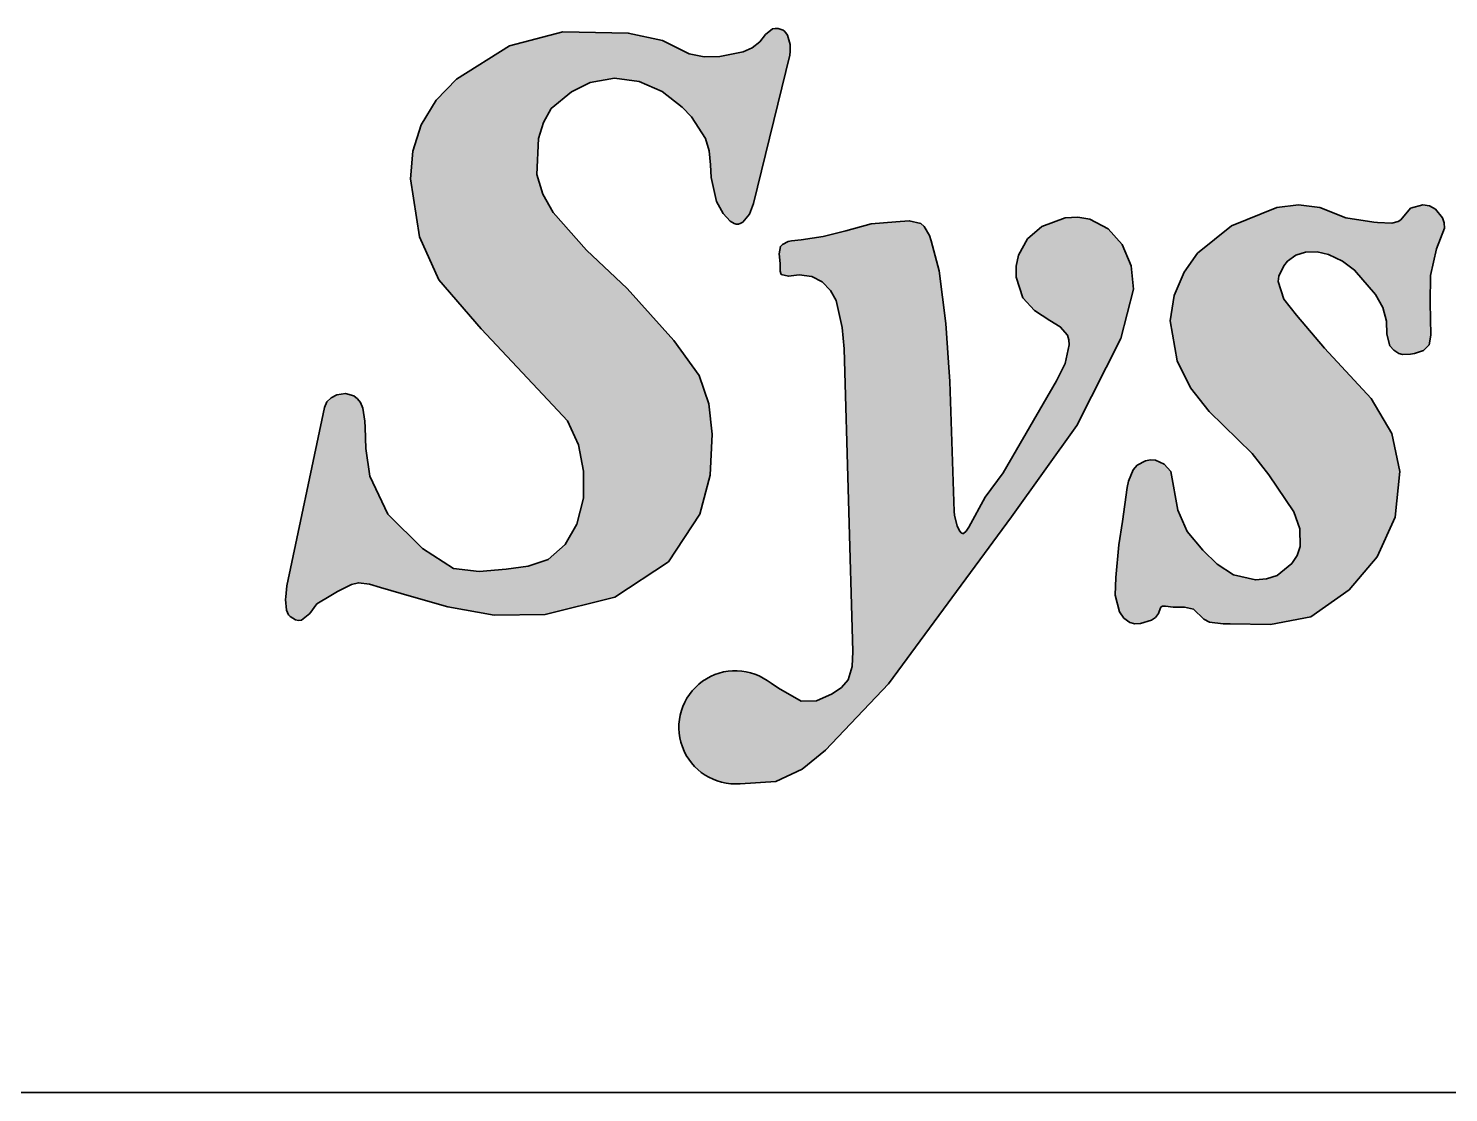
# Model space of a CAD drawing. Extents: x 23 to 417, y 3 to 294.
# Drawn here: x 309.359 to 312.793, y 38.237 to 40.811 of the extents above; entities that cross this region are included whole.
import ezdxf

# ---------------------------------------------------------------- set-up
doc = ezdxf.new("R2010")
doc.units = 0

msp = doc.modelspace()

# ---------------------------------------------------------------- linework, layer by layer
at = {"color": 6, "lineweight": 35, "ltscale": 0.009233}
msp.add_line((311.1118, 40.3874), (311.1997, 40.7461), dxfattribs=at)
msp.add_line((311.1118, 40.3874), (311.1997, 40.7461), dxfattribs=at)
at = {"color": 6, "lineweight": 35, "ltscale": 0.018307}
msp.add_line((311.3315, 40.0364), (311.3524, 39.3044), dxfattribs=at)
msp.add_line((311.3315, 40.0364), (311.3524, 39.3044), dxfattribs=at)
at = {"color": 6, "lineweight": 35, "ltscale": 0.007857}
msp.add_line((311.5867, 39.9567), (311.5972, 39.6426), dxfattribs=at)
msp.add_line((311.5867, 39.9567), (311.5972, 39.6426), dxfattribs=at)
at = {"color": 6, "lineweight": 35, "ltscale": 0.010626}
msp.add_line((309.9836, 39.4633), (310.0716, 39.8791), dxfattribs=at)
msp.add_line((309.9836, 39.4633), (310.0716, 39.8791), dxfattribs=at)
at = {"color": 7, "lineweight": 35}
msp.add_line((250.7625, 38.2375), (337.7625, 38.2375), dxfattribs=at)
at = {"color": 6, "lineweight": 35}
for points in [[(310.0716, 39.8791), (310.0749, 39.8942), (310.0809, 39.9076), (310.0913, 39.9179), (310.105, 39.9247), (310.1259, 39.9278), (310.1454, 39.9226), (310.1545, 39.9155), (310.1617, 39.9064), (310.1679, 39.8924), (310.1724, 39.8615), (310.1728, 39.8456), (310.1749, 39.7948), (310.1846, 39.7283), (310.2276, 39.6363), (310.3122, 39.5529), (310.3869, 39.505), (310.4486, 39.4973), (310.5144, 39.5035), (310.5674, 39.5104), (310.6156, 39.5267), (310.6569, 39.5629), (310.6853, 39.6121), (310.701, 39.6751), (310.7011, 39.7403), (310.6893, 39.8043), (310.6626, 39.8619), (310.6026, 39.9256), (310.4535, 40.0843), (310.3512, 40.2028), (310.3046, 40.3065), (310.2831, 40.4471), (310.2888, 40.5142), (310.3082, 40.5779), (310.3449, 40.6371), (310.394, 40.6879), (310.5219, 40.7686), (310.6508, 40.8026), (310.8094, 40.7997), (310.8923, 40.7814), (310.9563, 40.7497), (310.9926, 40.7425), (311.0303, 40.7428), (311.0875, 40.7542), (311.1089, 40.7641), (311.1273, 40.7788), (311.1415, 40.7965), (311.1583, 40.8095), (311.1648, 40.8109), (311.1716, 40.8109), (311.1841, 40.8067), (311.1881, 40.8033), (311.1941, 40.7943), (311.1963, 40.7893), (311.2005, 40.7722), (311.2008, 40.7548), (311.1997, 40.7461)], [(310.0716, 39.8791), (310.0749, 39.8942), (310.0809, 39.9076), (310.0913, 39.9179), (310.105, 39.9247), (310.1259, 39.9278), (310.1454, 39.9226), (310.1545, 39.9155), (310.1617, 39.9064), (310.1679, 39.8924), (310.1724, 39.8615), (310.1728, 39.8456), (310.1749, 39.7948), (310.1846, 39.7283), (310.2276, 39.6363), (310.3122, 39.5529), (310.3869, 39.505), (310.4486, 39.4973), (310.5144, 39.5035), (310.5674, 39.5104), (310.6156, 39.5267), (310.6569, 39.5629), (310.6853, 39.6121), (310.701, 39.6751), (310.7011, 39.7403), (310.6893, 39.8043), (310.6626, 39.8619), (310.6026, 39.9256), (310.4535, 40.0843), (310.3512, 40.2028), (310.3046, 40.3065), (310.2831, 40.4471), (310.2888, 40.5142), (310.3082, 40.5779), (310.3449, 40.6371), (310.394, 40.6879), (310.5219, 40.7686), (310.6508, 40.8026), (310.8094, 40.7997), (310.8923, 40.7814), (310.9563, 40.7497), (310.9926, 40.7425), (311.0303, 40.7428), (311.0875, 40.7542), (311.1089, 40.7641), (311.1273, 40.7788), (311.1415, 40.7965), (311.1583, 40.8095), (311.1648, 40.8109), (311.1716, 40.8109), (311.1841, 40.8067), (311.1881, 40.8033), (311.1941, 40.7943), (311.1963, 40.7893), (311.2005, 40.7722), (311.2008, 40.7548), (311.1997, 40.7461)], [(311.1118, 40.3874), (311.1027, 40.3619), (311.0866, 40.3425), (311.0812, 40.3396), (311.0755, 40.3379), (311.0702, 40.3378), (311.065, 40.339), (311.0553, 40.3446), (311.0385, 40.3636), (311.023, 40.3921), (311.01, 40.4507), (311.0081, 40.4807), (311.0048, 40.5151), (310.9958, 40.5445), (310.9618, 40.5973), (310.9396, 40.6204), (310.891, 40.658), (310.8358, 40.6824), (310.776, 40.6902), (310.717, 40.6801), (310.6719, 40.6578), (310.6232, 40.617), (310.604, 40.583), (310.5926, 40.5446), (310.5884, 40.4579), (310.6031, 40.4101), (310.6277, 40.3658), (310.7082, 40.2743), (310.8064, 40.182), (310.9194, 40.056), (310.9811, 39.9714), (311.0041, 39.9032), (311.0122, 39.8298), (311.0075, 39.7307), (310.9824, 39.6363), (310.9066, 39.5212), (310.7769, 39.4352), (310.6086, 39.3937), (310.4847, 39.3921), (310.373, 39.4119), (310.2851, 39.4368), (310.2101, 39.4586), (310.1833, 39.4673), (310.1569, 39.4705), (310.1398, 39.4665), (310.1065, 39.4491), (310.0898, 39.4396), (310.0564, 39.4197), (310.0394, 39.3961), (310.0196, 39.3798), (310.0124, 39.3794), (310.0049, 39.3809), (309.9916, 39.3886), (309.9876, 39.3932), (309.9827, 39.4043), (309.9809, 39.4302), (309.9813, 39.4367), (309.9836, 39.4633)], [(311.1118, 40.3874), (311.1027, 40.3619), (311.0866, 40.3425), (311.0812, 40.3396), (311.0755, 40.3379), (311.0702, 40.3378), (311.065, 40.339), (311.0553, 40.3446), (311.0385, 40.3636), (311.023, 40.3921), (311.01, 40.4507), (311.0081, 40.4807), (311.0048, 40.5151), (310.9958, 40.5445), (310.9618, 40.5973), (310.9396, 40.6204), (310.891, 40.658), (310.8358, 40.6824), (310.776, 40.6902), (310.717, 40.6801), (310.6719, 40.6578), (310.6232, 40.617), (310.604, 40.583), (310.5926, 40.5446), (310.5884, 40.4579), (310.6031, 40.4101), (310.6277, 40.3658), (310.7082, 40.2743), (310.8064, 40.182), (310.9194, 40.056), (310.9811, 39.9714), (311.0041, 39.9032), (311.0122, 39.8298), (311.0075, 39.7307), (310.9824, 39.6363), (310.9066, 39.5212), (310.7769, 39.4352), (310.6086, 39.3937), (310.4847, 39.3921), (310.373, 39.4119), (310.2851, 39.4368), (310.2101, 39.4586), (310.1833, 39.4673), (310.1569, 39.4705), (310.1398, 39.4665), (310.1065, 39.4491), (310.0898, 39.4396), (310.0564, 39.4197), (310.0394, 39.3961), (310.0196, 39.3798), (310.0124, 39.3794), (310.0049, 39.3809), (309.9916, 39.3886), (309.9876, 39.3932), (309.9827, 39.4043), (309.9809, 39.4302), (309.9813, 39.4367), (309.9836, 39.4633)], [(311.0797, 38.9843), (311.1662, 38.99), (311.2294, 39.0197), (311.2861, 39.0654), (311.4388, 39.226), (311.7358, 39.6299), (311.8937, 39.8509), (312, 40.0614), (312.0305, 40.1806), (312.0252, 40.2365), (312.0035, 40.2884), (311.9696, 40.326), (311.9252, 40.3493), (311.8959, 40.3543), (311.866, 40.3527), (311.8094, 40.3319), (311.7749, 40.302), (311.7529, 40.2623), (311.7474, 40.2362), (311.7473, 40.2092), (311.7633, 40.1597), (311.7916, 40.129), (311.8286, 40.1049), (311.8536, 40.0895), (311.8712, 40.0692), (311.8746, 40.0579), (311.8756, 40.0457), (311.866, 40.0008), (311.8449, 39.9585), (311.7161, 39.7359), (311.6725, 39.6772), (311.6329, 39.6048), (311.6266, 39.5954), (311.6201, 39.5898), (311.6181, 39.5895), (311.6161, 39.5899), (311.6143, 39.591), (311.6107, 39.5948), (311.6044, 39.6072), (311.598, 39.6336), (311.5972, 39.6426)], [(311.0797, 38.9843), (311.1662, 38.99), (311.2294, 39.0197), (311.2861, 39.0654), (311.4388, 39.226), (311.7358, 39.6299), (311.8937, 39.8509), (312, 40.0614), (312.0305, 40.1806), (312.0252, 40.2365), (312.0035, 40.2884), (311.9696, 40.326), (311.9252, 40.3493), (311.8959, 40.3543), (311.866, 40.3527), (311.8094, 40.3319), (311.7749, 40.302), (311.7529, 40.2623), (311.7474, 40.2362), (311.7473, 40.2092), (311.7633, 40.1597), (311.7916, 40.129), (311.8286, 40.1049), (311.8536, 40.0895), (311.8712, 40.0692), (311.8746, 40.0579), (311.8756, 40.0457), (311.866, 40.0008), (311.8449, 39.9585), (311.7161, 39.7359), (311.6725, 39.6772), (311.6329, 39.6048), (311.6266, 39.5954), (311.6201, 39.5898), (311.6181, 39.5895), (311.6161, 39.5899), (311.6143, 39.591), (311.6107, 39.5948), (311.6044, 39.6072), (311.598, 39.6336), (311.5972, 39.6426)], [(311.3315, 40.0364), (311.3267, 40.0879), (311.3123, 40.1526), (311.2979, 40.1774), (311.2784, 40.1977), (311.2533, 40.2113), (311.2222, 40.2146), (311.1965, 40.2116), (311.1791, 40.2159), (311.1779, 40.2182), (311.1767, 40.224), (311.1765, 40.2388), (311.1765, 40.2427), (311.174, 40.2657), (311.1771, 40.2839), (311.1819, 40.2887), (311.1961, 40.2954), (311.204, 40.2974), (311.227, 40.3), (311.2804, 40.308), (311.3351, 40.3215), (311.3962, 40.3386), (311.456, 40.3435), (311.4886, 40.3459), (311.5166, 40.3395), (311.525, 40.3318), (311.5373, 40.3099), (311.542, 40.2975), (311.5613, 40.2248), (311.577, 40.097), (311.5835, 40.0028), (311.5867, 39.9567)], [(311.3315, 40.0364), (311.3267, 40.0879), (311.3123, 40.1526), (311.2979, 40.1774), (311.2784, 40.1977), (311.2533, 40.2113), (311.2222, 40.2146), (311.1965, 40.2116), (311.1791, 40.2159), (311.1779, 40.2182), (311.1767, 40.224), (311.1765, 40.2388), (311.1765, 40.2427), (311.174, 40.2657), (311.1771, 40.2839), (311.1819, 40.2887), (311.1961, 40.2954), (311.204, 40.2974), (311.227, 40.3), (311.2804, 40.308), (311.3351, 40.3215), (311.3962, 40.3386), (311.456, 40.3435), (311.4886, 40.3459), (311.5166, 40.3395), (311.525, 40.3318), (311.5373, 40.3099), (311.542, 40.2975), (311.5613, 40.2248), (311.577, 40.097), (311.5835, 40.0028), (311.5867, 39.9567)], [(311.3524, 39.3044), (311.3507, 39.268), (311.3409, 39.2359), (311.3245, 39.2168), (311.3024, 39.2014), (311.2648, 39.1852), (311.2271, 39.1837), (311.1726, 39.2155), (311.1547, 39.2273)], [(311.3524, 39.3044), (311.3507, 39.268), (311.3409, 39.2359), (311.3245, 39.2168), (311.3024, 39.2014), (311.2648, 39.1852), (311.2271, 39.1837), (311.1726, 39.2155), (311.1547, 39.2273)]]:
    msp.add_lwpolyline(points, dxfattribs=at)
msp.add_lwpolyline([(312.7497, 40.0697), (312.7485, 40.1471), (312.7486, 40.2137), (312.7634, 40.2775), (312.783, 40.3277), (312.7821, 40.3405), (312.778, 40.353), (312.761, 40.3739), (312.7464, 40.3815), (312.7301, 40.3846), (312.7007, 40.3763), (312.6771, 40.3482), (312.6708, 40.344), (312.6558, 40.3398), (312.6206, 40.3415), (312.6116, 40.3426), (312.5445, 40.3528), (312.481, 40.3779), (312.4296, 40.3845), (312.3774, 40.3779), (312.2676, 40.3332), (312.1852, 40.2673), (312.1531, 40.2218), (312.1294, 40.1647), (312.1199, 40.1037), (312.1361, 40.0067), (312.1685, 39.9416), (312.2136, 39.8843), (312.3175, 39.7831), (312.3578, 39.7313), (312.4186, 39.6422), (312.4332, 39.6006), (312.4338, 39.5578), (312.4263, 39.5366), (312.4139, 39.5172), (312.3782, 39.4882), (312.3526, 39.4796), (312.3255, 39.4773), (312.273, 39.4892), (312.2332, 39.5151), (312.1985, 39.5492), (312.1609, 39.5943), (312.1377, 39.6457), (312.1211, 39.7396), (312.1052, 39.7568), (312.0837, 39.7665), (312.0719, 39.7673), (312.0601, 39.7654), (312.0394, 39.7547), (312.0298, 39.7437), (312.0185, 39.7157), (312.0152, 39.7005), (312.0039, 39.6188), (311.9951, 39.5623), (311.9883, 39.483), (311.9865, 39.4401), (311.9966, 39.3998), (312.0074, 39.3849), (312.022, 39.3745), (312.0344, 39.3714), (312.0477, 39.3717), (312.074, 39.3802), (312.084, 39.3866), (312.0909, 39.3957), (312.0958, 39.41), (312.0981, 39.4122), (312.101, 39.4134), (312.1085, 39.414), (312.1265, 39.4117), (312.1538, 39.4113), (312.1759, 39.4067), (312.2011, 39.3823), (312.215, 39.3749), (312.2475, 39.3708), (312.2646, 39.371), (312.362, 39.3693), (312.4594, 39.3876), (312.5525, 39.4536), (312.6203, 39.5327), (312.6631, 39.6288), (312.675, 39.7396), (312.6556, 39.8315), (312.6053, 39.9159), (312.4923, 40.038), (312.425, 40.1171), (312.3943, 40.1561), (312.3803, 40.1988), (312.3822, 40.2119), (312.394, 40.237), (312.403, 40.2477), (312.4234, 40.2622), (312.447, 40.2698), (312.4751, 40.2705), (312.5027, 40.2643), (312.5359, 40.2484), (312.5652, 40.2263), (312.6159, 40.1672), (312.6333, 40.1364), (312.6428, 40.1026), (312.6436, 40.0719), (312.6504, 40.0436), (312.6599, 40.0326), (312.6723, 40.025), (312.6813, 40.0226), (312.7004, 40.023), (312.7105, 40.025), (312.7321, 40.0322), (312.746, 40.0459), (312.7484, 40.0594)], close=True, dxfattribs=at)
msp.add_lwpolyline([(312.7497, 40.0697), (312.7485, 40.1471), (312.7486, 40.2137), (312.7634, 40.2775), (312.783, 40.3277), (312.7821, 40.3405), (312.778, 40.353), (312.761, 40.3739), (312.7464, 40.3815), (312.7301, 40.3846), (312.7007, 40.3763), (312.6771, 40.3482), (312.6708, 40.344), (312.6558, 40.3398), (312.6206, 40.3415), (312.6116, 40.3426), (312.5445, 40.3528), (312.481, 40.3779), (312.4296, 40.3845), (312.3774, 40.3779), (312.2676, 40.3332), (312.1852, 40.2673), (312.1531, 40.2218), (312.1294, 40.1647), (312.1199, 40.1037), (312.1361, 40.0067), (312.1685, 39.9416), (312.2136, 39.8843), (312.3175, 39.7831), (312.3578, 39.7313), (312.4186, 39.6422), (312.4332, 39.6006), (312.4338, 39.5578), (312.4263, 39.5366), (312.4139, 39.5172), (312.3782, 39.4882), (312.3526, 39.4796), (312.3255, 39.4773), (312.273, 39.4892), (312.2332, 39.5151), (312.1985, 39.5492), (312.1609, 39.5943), (312.1377, 39.6457), (312.1211, 39.7396), (312.1052, 39.7568), (312.0837, 39.7665), (312.0719, 39.7673), (312.0601, 39.7654), (312.0394, 39.7547), (312.0298, 39.7437), (312.0185, 39.7157), (312.0152, 39.7005), (312.0039, 39.6188), (311.9951, 39.5623), (311.9883, 39.483), (311.9865, 39.4401), (311.9966, 39.3998), (312.0074, 39.3849), (312.022, 39.3745), (312.0344, 39.3714), (312.0477, 39.3717), (312.074, 39.3802), (312.084, 39.3866), (312.0909, 39.3957), (312.0958, 39.41), (312.0981, 39.4122), (312.101, 39.4134), (312.1085, 39.414), (312.1265, 39.4117), (312.1538, 39.4113), (312.1759, 39.4067), (312.2011, 39.3823), (312.215, 39.3749), (312.2475, 39.3708), (312.2646, 39.371), (312.362, 39.3693), (312.4594, 39.3876), (312.5525, 39.4536), (312.6203, 39.5327), (312.6631, 39.6288), (312.675, 39.7396), (312.6556, 39.8315), (312.6053, 39.9159), (312.4923, 40.038), (312.425, 40.1171), (312.3943, 40.1561), (312.3803, 40.1988), (312.3822, 40.2119), (312.394, 40.237), (312.403, 40.2477), (312.4234, 40.2622), (312.447, 40.2698), (312.4751, 40.2705), (312.5027, 40.2643), (312.5359, 40.2484), (312.5652, 40.2263), (312.6159, 40.1672), (312.6333, 40.1364), (312.6428, 40.1026), (312.6436, 40.0719), (312.6504, 40.0436), (312.6599, 40.0326), (312.6723, 40.025), (312.6813, 40.0226), (312.7004, 40.023), (312.7105, 40.025), (312.7321, 40.0322), (312.746, 40.0459), (312.7484, 40.0594)], close=True, dxfattribs=at)
msp.add_arc((311.0686, 39.1208), 0.1369, 51.0576, 274.6746, dxfattribs=at)
msp.add_arc((311.0686, 39.1208), 0.1369, 51.0576, 274.6746, dxfattribs=at)
at = {"color": 6, "lineweight": 5}
for points in [[(310.6508, 40.8026), (310.5926, 40.5446), (310.5219, 40.7686), (310.5884, 40.4579)], [(310.6508, 40.8026), (310.5219, 40.7686), (310.604, 40.583), (310.5926, 40.5446)], [(310.6232, 40.617), (310.604, 40.583), (310.6508, 40.8026), (310.5926, 40.5446)], [(310.6508, 40.8026), (310.604, 40.583), (310.6719, 40.6578), (310.6232, 40.617)], [(310.6232, 40.617), (310.6508, 40.8026), (310.6719, 40.6578), (310.8094, 40.7997)], [(310.8094, 40.7997), (310.6508, 40.8026), (310.717, 40.6801), (310.6719, 40.6578)], [(310.6719, 40.6578), (310.8094, 40.7997), (310.717, 40.6801), (310.776, 40.6902)], [(310.8094, 40.7997), (310.717, 40.6801), (310.8358, 40.6824), (310.776, 40.6902)], [(310.8358, 40.6824), (310.776, 40.6902), (310.8923, 40.7814), (310.8094, 40.7997)], [(310.8094, 40.7997), (310.8358, 40.6824), (310.8923, 40.7814)], [(311.1997, 40.7461), (311.1118, 40.3874), (311.1415, 40.7965), (311.1273, 40.7788)], [(311.1997, 40.7461), (311.1583, 40.8095), (311.1273, 40.7788), (311.1415, 40.7965)], [(311.1997, 40.7461), (311.1415, 40.7965), (311.1648, 40.8109), (311.1583, 40.8095)], [(311.1997, 40.7461), (311.1716, 40.8109), (311.1583, 40.8095), (311.1648, 40.8109)], [(311.1997, 40.7461), (311.1648, 40.8109), (311.1841, 40.8067), (311.1716, 40.8109)], [(311.1997, 40.7461), (311.1881, 40.8033), (311.1716, 40.8109), (311.1841, 40.8067)], [(311.1997, 40.7461), (311.1841, 40.8067), (311.1941, 40.7943), (311.1881, 40.8033)], [(311.1997, 40.7461), (311.1963, 40.7893), (311.1881, 40.8033), (311.1941, 40.7943)], [(311.1997, 40.7461), (311.1941, 40.7943), (311.2005, 40.7722), (311.1963, 40.7893)], [(310.3512, 40.2028), (310.394, 40.6879), (310.4535, 40.0843), (310.5219, 40.7686)], [(310.6026, 39.9256), (310.5219, 40.7686), (310.4535, 40.0843), (310.394, 40.6879)], [(310.4535, 40.0843), (310.5219, 40.7686), (310.6026, 39.9256)], [(310.5219, 40.7686), (310.5884, 40.4579), (310.6026, 39.9256), (310.6031, 40.4101)], [(310.6026, 39.9256), (310.5884, 40.4579), (310.5219, 40.7686), (310.5926, 40.5446)], [(310.8358, 40.6824), (310.8923, 40.7814), (310.891, 40.658)], [(310.8358, 40.6824), (310.891, 40.658), (310.8923, 40.7814), (310.9396, 40.6204)], [(310.891, 40.658), (310.8923, 40.7814), (310.9396, 40.6204), (310.9563, 40.7497)], [(310.8923, 40.7814), (310.9396, 40.6204), (310.9563, 40.7497), (310.9618, 40.5973)], [(311.1089, 40.7641), (311.1027, 40.3619), (311.0875, 40.7542), (311.0866, 40.3425)], [(311.0875, 40.7542), (311.1027, 40.3619), (311.1089, 40.7641), (311.1118, 40.3874)], [(311.1273, 40.7788), (311.1118, 40.3874), (311.1089, 40.7641), (311.1027, 40.3619)], [(311.1089, 40.7641), (311.1118, 40.3874), (311.1273, 40.7788)], [(311.1997, 40.7461), (311.1273, 40.7788), (311.1118, 40.3874)], [(311.1997, 40.7461), (311.2008, 40.7548), (311.1963, 40.7893), (311.2005, 40.7722)], [(311.1997, 40.7461), (311.2005, 40.7722), (311.2008, 40.7548)], [(310.9396, 40.6204), (310.9563, 40.7497), (310.9618, 40.5973), (310.9926, 40.7425)], [(310.9563, 40.7497), (310.9618, 40.5973), (310.9926, 40.7425), (310.9958, 40.5445)], [(310.9618, 40.5973), (310.9926, 40.7425), (310.9958, 40.5445)], [(311.0303, 40.7428), (311.0048, 40.5151), (310.9926, 40.7425), (310.9958, 40.5445)], [(311.0303, 40.7428), (310.9926, 40.7425), (311.0048, 40.5151), (310.9958, 40.5445)], [(311.0303, 40.7428), (311.01, 40.4507), (311.0048, 40.5151), (311.0081, 40.4807)], [(311.0303, 40.7428), (311.0048, 40.5151), (311.01, 40.4507), (311.0081, 40.4807)], [(311.0303, 40.7428), (311.0385, 40.3636), (311.01, 40.4507), (311.023, 40.3921)], [(311.0303, 40.7428), (311.01, 40.4507), (311.0385, 40.3636), (311.023, 40.3921)], [(311.0875, 40.7542), (311.0553, 40.3446), (311.0303, 40.7428), (311.0385, 40.3636)], [(311.0875, 40.7542), (311.0303, 40.7428), (311.0553, 40.3446), (311.0385, 40.3636)], [(311.0875, 40.7542), (311.0702, 40.3378), (311.0553, 40.3446), (311.065, 40.339)], [(311.0875, 40.7542), (311.0553, 40.3446), (311.0702, 40.3378), (311.065, 40.339)], [(311.0875, 40.7542), (311.0812, 40.3396), (311.0702, 40.3378), (311.0755, 40.3379)], [(311.0875, 40.7542), (311.0702, 40.3378), (311.0812, 40.3396), (311.0755, 40.3379)], [(311.0875, 40.7542), (311.0866, 40.3425), (311.0812, 40.3396)], [(311.0812, 40.3396), (311.0866, 40.3425), (311.0875, 40.7542), (311.1027, 40.3619)], [(310.3082, 40.5779), (310.3449, 40.6371), (310.3512, 40.2028), (310.394, 40.6879)], [(310.4535, 40.0843), (310.394, 40.6879), (310.3512, 40.2028), (310.3449, 40.6371)], [(310.3512, 40.2028), (310.3449, 40.6371), (310.3082, 40.5779)], [(310.3046, 40.3065), (310.2831, 40.4471), (310.3082, 40.5779), (310.2888, 40.5142)], [(310.3046, 40.3065), (310.3512, 40.2028), (310.2888, 40.5142), (310.3082, 40.5779)], [(310.3046, 40.3065), (310.3082, 40.5779), (310.3512, 40.2028)], [(310.3046, 40.3065), (310.2888, 40.5142), (310.2831, 40.4471)], [(310.6626, 39.8619), (310.6031, 40.4101), (310.6026, 39.9256), (310.5884, 40.4579)], [(310.6026, 39.9256), (310.6031, 40.4101), (310.6626, 39.8619)], [(310.6031, 40.4101), (310.6277, 40.3658), (310.6626, 39.8619), (310.7082, 40.2743)], [(310.7082, 40.2743), (310.6277, 40.3658), (310.6626, 39.8619), (310.6031, 40.4101)], [(312.4296, 40.3845), (312.3774, 40.3779), (312.394, 40.237), (312.3822, 40.2119)], [(312.4296, 40.3845), (312.3774, 40.3779), (312.394, 40.237), (312.3822, 40.2119)], [(312.4296, 40.3845), (312.394, 40.237), (312.4234, 40.2622), (312.403, 40.2477)], [(312.4296, 40.3845), (312.394, 40.237), (312.4234, 40.2622), (312.403, 40.2477)], [(312.4296, 40.3845), (312.4234, 40.2622), (312.447, 40.2698)], [(312.4296, 40.3845), (312.4234, 40.2622), (312.447, 40.2698)], [(312.481, 40.3779), (312.4296, 40.3845), (312.4751, 40.2705), (312.447, 40.2698)], [(312.481, 40.3779), (312.4296, 40.3845), (312.4751, 40.2705), (312.447, 40.2698)], [(312.7007, 40.3763), (312.7105, 40.025), (312.7301, 40.3846), (312.7321, 40.0322)], [(312.7007, 40.3763), (312.7105, 40.025), (312.7301, 40.3846), (312.7321, 40.0322)], [(312.7301, 40.3846), (312.7321, 40.0322), (312.7464, 40.3815), (312.746, 40.0459)], [(312.7301, 40.3846), (312.7321, 40.0322), (312.7464, 40.3815), (312.746, 40.0459)], [(312.7464, 40.3815), (312.746, 40.0459), (312.7484, 40.0594)], [(312.7464, 40.3815), (312.746, 40.0459), (312.7484, 40.0594)], [(312.7484, 40.0594), (312.7485, 40.1471), (312.7464, 40.3815), (312.7486, 40.2137)], [(312.7464, 40.3815), (312.7486, 40.2137), (312.761, 40.3739), (312.7634, 40.2775)], [(312.7484, 40.0594), (312.7485, 40.1471), (312.7464, 40.3815), (312.7486, 40.2137)], [(312.7464, 40.3815), (312.7486, 40.2137), (312.761, 40.3739), (312.7634, 40.2775)], [(311.5166, 40.3395), (311.4886, 40.3459), (311.598, 39.6336), (311.456, 40.3435)], [(311.598, 39.6336), (311.456, 40.3435), (311.5166, 40.3395), (311.4886, 40.3459)], [(311.7916, 40.129), (311.8094, 40.3319), (311.8286, 40.1049), (311.866, 40.3527)], [(311.8094, 40.3319), (311.8286, 40.1049), (311.866, 40.3527)], [(311.8286, 40.1049), (311.8536, 40.0895), (311.866, 40.3527), (311.8712, 40.0692)], [(311.866, 40.3527), (311.8536, 40.0895), (311.8286, 40.1049)], [(311.8959, 40.3543), (311.8712, 40.0692), (311.866, 40.3527), (311.8536, 40.0895)], [(311.866, 40.3527), (311.8712, 40.0692), (311.8959, 40.3543), (311.8746, 40.0579)], [(311.8937, 39.8509), (311.866, 40.0008), (311.8959, 40.3543), (311.8756, 40.0457)], [(311.8756, 40.0457), (311.8746, 40.0579), (311.8959, 40.3543), (311.8712, 40.0692)], [(311.8959, 40.3543), (311.8746, 40.0579), (311.8756, 40.0457)], [(312, 40.0614), (311.8959, 40.3543), (311.8937, 39.8509), (311.8756, 40.0457)], [(311.8937, 39.8509), (311.8959, 40.3543), (312, 40.0614)], [(311.9696, 40.326), (311.9252, 40.3493), (312, 40.0614), (311.8959, 40.3543)], [(312, 40.0614), (311.8959, 40.3543), (311.9252, 40.3493)], [(311.9252, 40.3493), (311.9696, 40.326), (312, 40.0614), (312.0035, 40.2884)], [(312.3774, 40.3779), (312.2676, 40.3332), (312.3578, 39.7313), (312.3175, 39.7831)], [(312.3774, 40.3779), (312.2676, 40.3332), (312.3578, 39.7313), (312.3175, 39.7831)], [(312.3774, 40.3779), (312.3578, 39.7313), (312.3822, 40.2119), (312.3803, 40.1988)], [(312.3774, 40.3779), (312.3578, 39.7313), (312.3822, 40.2119), (312.3803, 40.1988)], [(312.481, 40.3779), (312.4751, 40.2705), (312.5445, 40.3528), (312.5027, 40.2643)], [(312.481, 40.3779), (312.4751, 40.2705), (312.5445, 40.3528), (312.5027, 40.2643)], [(312.5027, 40.2643), (312.5359, 40.2484), (312.5445, 40.3528), (312.5652, 40.2263)], [(312.5027, 40.2643), (312.5359, 40.2484), (312.5445, 40.3528), (312.5652, 40.2263)], [(312.5445, 40.3528), (312.5652, 40.2263), (312.6116, 40.3426), (312.6159, 40.1672)], [(312.5445, 40.3528), (312.5652, 40.2263), (312.6116, 40.3426), (312.6159, 40.1672)], [(312.6708, 40.344), (312.6723, 40.025), (312.6771, 40.3482), (312.6813, 40.0226)], [(312.6708, 40.344), (312.6723, 40.025), (312.6771, 40.3482), (312.6813, 40.0226)], [(312.6771, 40.3482), (312.6813, 40.0226), (312.7007, 40.3763)], [(312.6771, 40.3482), (312.6813, 40.0226), (312.7007, 40.3763)], [(312.6813, 40.0226), (312.7004, 40.023), (312.7007, 40.3763), (312.7105, 40.025)], [(312.6813, 40.0226), (312.7004, 40.023), (312.7007, 40.3763), (312.7105, 40.025)], [(312.761, 40.3739), (312.7634, 40.2775), (312.778, 40.353), (312.783, 40.3277)], [(312.761, 40.3739), (312.7634, 40.2775), (312.778, 40.353), (312.783, 40.3277)], [(312.778, 40.353), (312.783, 40.3277), (312.7821, 40.3405)], [(312.778, 40.353), (312.783, 40.3277), (312.7821, 40.3405)], [(311.2804, 40.308), (311.2979, 40.1774), (311.3351, 40.3215), (311.3123, 40.1526)], [(311.3351, 40.3215), (311.3123, 40.1526), (311.2804, 40.308), (311.2979, 40.1774)], [(311.3351, 40.3215), (311.3123, 40.1526), (311.3267, 40.0879)], [(311.3351, 40.3215), (311.3315, 40.0364), (311.3123, 40.1526), (311.3267, 40.0879)], [(311.3524, 39.3044), (311.3351, 40.3215), (311.3315, 40.0364), (311.3267, 40.0879)], [(311.3351, 40.3215), (311.3962, 40.3386), (311.3315, 40.0364), (311.3524, 39.3044)], [(311.4388, 39.226), (311.3962, 40.3386), (311.3524, 39.3044), (311.3351, 40.3215)], [(311.4388, 39.226), (311.3507, 39.268), (311.3962, 40.3386), (311.3524, 39.3044)], [(311.598, 39.6336), (311.456, 40.3435), (311.4388, 39.226), (311.3962, 40.3386)], [(311.4388, 39.226), (311.3962, 40.3386), (311.456, 40.3435)], [(311.598, 39.6336), (311.6044, 39.6072), (311.456, 40.3435), (311.4388, 39.226)], [(311.598, 39.6336), (311.525, 40.3318), (311.5166, 40.3395)], [(311.598, 39.6336), (311.5166, 40.3395), (311.5373, 40.3099), (311.525, 40.3318)], [(311.598, 39.6336), (311.542, 40.2975), (311.525, 40.3318), (311.5373, 40.3099)], [(311.7633, 40.1597), (311.7749, 40.302), (311.7916, 40.129), (311.8094, 40.3319)], [(311.7749, 40.302), (311.7916, 40.129), (311.8094, 40.3319), (311.8286, 40.1049)], [(312.0035, 40.2884), (311.9696, 40.326), (312.0305, 40.1806), (312, 40.0614)], [(312.3175, 39.7831), (312.2676, 40.3332), (312.2136, 39.8843), (312.1852, 40.2673)], [(312.3175, 39.7831), (312.2676, 40.3332), (312.2136, 39.8843), (312.1852, 40.2673)], [(312.6116, 40.3426), (312.6159, 40.1672), (312.6206, 40.3415), (312.6333, 40.1364)], [(312.6116, 40.3426), (312.6159, 40.1672), (312.6206, 40.3415), (312.6333, 40.1364)], [(312.6206, 40.3415), (312.6333, 40.1364), (312.6558, 40.3398), (312.6428, 40.1026)], [(312.6206, 40.3415), (312.6333, 40.1364), (312.6558, 40.3398), (312.6428, 40.1026)], [(312.6558, 40.3398), (312.6428, 40.1026), (312.6436, 40.0719)], [(312.6558, 40.3398), (312.6428, 40.1026), (312.6436, 40.0719)], [(312.6436, 40.0719), (312.6504, 40.0436), (312.6558, 40.3398), (312.6599, 40.0326)], [(312.6436, 40.0719), (312.6504, 40.0436), (312.6558, 40.3398), (312.6599, 40.0326)], [(312.6558, 40.3398), (312.6599, 40.0326), (312.6708, 40.344), (312.6723, 40.025)], [(312.6558, 40.3398), (312.6599, 40.0326), (312.6708, 40.344), (312.6723, 40.025)], [(311.1771, 40.2839), (311.174, 40.2657), (311.1765, 40.2388), (311.1765, 40.2427)], [(311.1765, 40.2427), (311.174, 40.2657), (311.1765, 40.2388), (311.1771, 40.2839)], [(311.1771, 40.2839), (311.1765, 40.2388), (311.1779, 40.2182), (311.1767, 40.224)], [(311.1771, 40.2839), (311.1767, 40.224), (311.1765, 40.2388)], [(311.1819, 40.2887), (311.1779, 40.2182), (311.1771, 40.2839), (311.1767, 40.224)], [(311.1819, 40.2887), (311.1771, 40.2839), (311.1791, 40.2159), (311.1779, 40.2182)], [(311.1965, 40.2116), (311.1791, 40.2159), (311.1819, 40.2887), (311.1779, 40.2182)], [(311.1819, 40.2887), (311.1791, 40.2159), (311.1961, 40.2954), (311.1965, 40.2116)], [(311.1819, 40.2887), (311.1961, 40.2954), (311.1965, 40.2116), (311.204, 40.2974)], [(311.1961, 40.2954), (311.1965, 40.2116), (311.204, 40.2974), (311.2222, 40.2146)], [(311.1965, 40.2116), (311.204, 40.2974), (311.2222, 40.2146), (311.227, 40.3)], [(311.204, 40.2974), (311.2222, 40.2146), (311.227, 40.3), (311.2533, 40.2113)], [(311.2222, 40.2146), (311.227, 40.3), (311.2533, 40.2113), (311.2804, 40.308)], [(311.227, 40.3), (311.2533, 40.2113), (311.2804, 40.308)], [(311.2533, 40.2113), (311.2784, 40.1977), (311.2804, 40.308), (311.2979, 40.1774)], [(311.2533, 40.2113), (311.2804, 40.308), (311.2784, 40.1977), (311.2979, 40.1774)], [(311.598, 39.6336), (311.5373, 40.3099), (311.542, 40.2975)], [(311.5972, 39.6426), (311.577, 40.097), (311.542, 40.2975), (311.5613, 40.2248)], [(311.5972, 39.6426), (311.542, 40.2975), (311.598, 39.6336)], [(311.5972, 39.6426), (311.598, 39.6336), (311.5613, 40.2248), (311.542, 40.2975)], [(311.7474, 40.2362), (311.7529, 40.2623), (311.7633, 40.1597), (311.7749, 40.302)], [(311.7529, 40.2623), (311.7633, 40.1597), (311.7749, 40.302), (311.7916, 40.129)], [(312, 40.0614), (312.0035, 40.2884), (312.0305, 40.1806), (312.0252, 40.2365)], [(312.0035, 40.2884), (312.0305, 40.1806), (312.0252, 40.2365)], [(310.6626, 39.8619), (310.7082, 40.2743), (310.6893, 39.8043), (310.7011, 39.7403)], [(310.7082, 40.2743), (310.6626, 39.8619), (310.6893, 39.8043)], [(310.7769, 39.4352), (310.7082, 40.2743), (310.7011, 39.7403), (310.6893, 39.8043)], [(310.7011, 39.7403), (310.7082, 40.2743), (310.7769, 39.4352), (310.8064, 40.182)], [(310.9066, 39.5212), (310.8064, 40.182), (310.7769, 39.4352), (310.7082, 40.2743)], [(311.7474, 40.2362), (311.7473, 40.2092), (311.7529, 40.2623), (311.7633, 40.1597)], [(312.2136, 39.8843), (312.1852, 40.2673), (312.1685, 39.9416), (312.1531, 40.2218)], [(312.2136, 39.8843), (312.1852, 40.2673), (312.1685, 39.9416), (312.1531, 40.2218)], [(311.5972, 39.6426), (311.5613, 40.2248), (311.5835, 40.0028), (311.577, 40.097)], [(311.7474, 40.2362), (311.7633, 40.1597), (311.7473, 40.2092)], [(312.1685, 39.9416), (312.1531, 40.2218), (312.1361, 40.0067), (312.1294, 40.1647)], [(312.1685, 39.9416), (312.1531, 40.2218), (312.1361, 40.0067), (312.1294, 40.1647)], [(310.7769, 39.4352), (310.8064, 40.182), (310.9066, 39.5212), (310.9194, 40.056)], [(310.9824, 39.6363), (310.9194, 40.056), (310.9066, 39.5212), (310.8064, 40.182)], [(312.3803, 40.1988), (312.3578, 39.7313), (312.4186, 39.6422)], [(312.3803, 40.1988), (312.3578, 39.7313), (312.4186, 39.6422)], [(312.4186, 39.6422), (312.3943, 40.1561), (312.3803, 40.1988)], [(312.4186, 39.6422), (312.3943, 40.1561), (312.3803, 40.1988)], [(312.1361, 40.0067), (312.1294, 40.1647), (312.1199, 40.1037)], [(312.1361, 40.0067), (312.1294, 40.1647), (312.1199, 40.1037)], [(312.4332, 39.6006), (312.425, 40.1171), (312.4186, 39.6422), (312.3943, 40.1561)], [(312.4332, 39.6006), (312.425, 40.1171), (312.4186, 39.6422), (312.3943, 40.1561)], [(312.7497, 40.0697), (312.7485, 40.1471), (312.7484, 40.0594)], [(312.7497, 40.0697), (312.7485, 40.1471), (312.7484, 40.0594)], [(312.4338, 39.5578), (312.4923, 40.038), (312.4332, 39.6006), (312.425, 40.1171)], [(312.4338, 39.5578), (312.4923, 40.038), (312.4332, 39.6006), (312.425, 40.1171)], [(311.5972, 39.6426), (311.5867, 39.9567), (311.577, 40.097), (311.5835, 40.0028)], [(310.9066, 39.5212), (310.9194, 40.056), (310.9824, 39.6363)], [(310.9194, 40.056), (310.9811, 39.9714), (310.9824, 39.6363), (311.0041, 39.9032)], [(311.0041, 39.9032), (310.9811, 39.9714), (310.9824, 39.6363), (310.9194, 40.056)], [(311.8937, 39.8509), (311.8756, 40.0457), (311.866, 40.0008)], [(312.4338, 39.5578), (312.4594, 39.3876), (312.4923, 40.038), (312.5525, 39.4536)], [(312.4338, 39.5578), (312.4594, 39.3876), (312.4923, 40.038), (312.5525, 39.4536)], [(312.4923, 40.038), (312.5525, 39.4536), (312.6053, 39.9159), (312.6203, 39.5327)], [(312.4923, 40.038), (312.5525, 39.4536), (312.6053, 39.9159), (312.6203, 39.5327)], [(311.5972, 39.6426), (311.5835, 40.0028), (311.5867, 39.9567)], [(311.8937, 39.8509), (311.7358, 39.6299), (311.866, 40.0008), (311.8449, 39.9585)], [(311.8449, 39.9585), (311.8937, 39.8509), (311.866, 40.0008)], [(311.7358, 39.6299), (311.6725, 39.6772), (311.8449, 39.9585), (311.7161, 39.7359)], [(311.8449, 39.9585), (311.7161, 39.7359), (311.8937, 39.8509), (311.7358, 39.6299)], [(310.0716, 39.8791), (310.0898, 39.4396), (310.0749, 39.8942), (310.0809, 39.9076)], [(310.0898, 39.4396), (310.0749, 39.8942), (310.0913, 39.9179), (310.0809, 39.9076)], [(310.0913, 39.9179), (310.0809, 39.9076), (310.1065, 39.4491), (310.0898, 39.4396)], [(310.0898, 39.4396), (310.0913, 39.9179), (310.1065, 39.4491)], [(310.0913, 39.9179), (310.105, 39.9247), (310.1065, 39.4491), (310.1259, 39.9278)], [(310.0913, 39.9179), (310.1065, 39.4491), (310.105, 39.9247)], [(310.105, 39.9247), (310.1065, 39.4491), (310.1259, 39.9278), (310.1398, 39.4665)], [(310.1065, 39.4491), (310.1259, 39.9278), (310.1398, 39.4665), (310.1454, 39.9226)], [(310.1259, 39.9278), (310.1398, 39.4665), (310.1454, 39.9226), (310.1569, 39.4705)], [(310.1398, 39.4665), (310.1454, 39.9226), (310.1569, 39.4705)], [(310.1454, 39.9226), (310.1545, 39.9155), (310.1569, 39.4705), (310.1617, 39.9064)], [(310.1454, 39.9226), (310.1569, 39.4705), (310.1545, 39.9155)], [(310.1545, 39.9155), (310.1569, 39.4705), (310.1617, 39.9064), (310.1833, 39.4673)], [(310.1569, 39.4705), (310.1617, 39.9064), (310.1833, 39.4673), (310.1679, 39.8924)], [(310.1617, 39.9064), (310.1833, 39.4673), (310.1679, 39.8924), (310.1728, 39.8456)], [(310.9824, 39.6363), (311.0041, 39.9032), (311.0075, 39.7307), (311.0122, 39.8298)], [(311.0041, 39.9032), (310.9824, 39.6363), (311.0122, 39.8298), (311.0075, 39.7307)], [(312.6053, 39.9159), (312.6203, 39.5327), (312.6556, 39.8315), (312.6631, 39.6288)], [(312.6053, 39.9159), (312.6203, 39.5327), (312.6556, 39.8315), (312.6631, 39.6288)], [(310.0716, 39.8791), (309.9876, 39.3932), (309.9836, 39.4633)], [(310.0716, 39.8791), (309.9836, 39.4633), (309.9916, 39.3886), (309.9876, 39.3932)], [(310.0716, 39.8791), (310.0049, 39.3809), (309.9876, 39.3932), (309.9916, 39.3886)], [(310.0716, 39.8791), (309.9916, 39.3886), (310.0124, 39.3794), (310.0049, 39.3809)], [(310.0716, 39.8791), (310.0196, 39.3798), (310.0049, 39.3809), (310.0124, 39.3794)], [(310.0716, 39.8791), (310.0124, 39.3794), (310.0394, 39.3961), (310.0196, 39.3798)], [(310.0716, 39.8791), (310.0564, 39.4197), (310.0196, 39.3798), (310.0394, 39.3961)], [(310.0394, 39.3961), (310.0564, 39.4197), (310.0716, 39.8791), (310.0898, 39.4396)], [(310.0898, 39.4396), (310.0564, 39.4197), (310.0749, 39.8942), (310.0716, 39.8791)], [(310.1833, 39.4673), (310.1679, 39.8924), (310.1728, 39.8456), (310.1724, 39.8615)], [(310.1679, 39.8924), (310.1728, 39.8456), (310.1724, 39.8615)], [(310.1728, 39.8456), (310.1749, 39.7948), (310.1833, 39.4673), (310.1846, 39.7283)], [(310.1833, 39.4673), (310.1749, 39.7948), (310.1728, 39.8456)], [(312.6556, 39.8315), (312.6631, 39.6288), (312.675, 39.7396)], [(312.6556, 39.8315), (312.6631, 39.6288), (312.675, 39.7396)], [(310.2101, 39.4586), (310.1846, 39.7283), (310.1833, 39.4673), (310.1749, 39.7948)], [(312.0394, 39.7547), (312.0477, 39.3717), (312.0601, 39.7654)], [(312.0394, 39.7547), (312.0477, 39.3717), (312.0601, 39.7654)], [(312.074, 39.3802), (312.0719, 39.7673), (312.0477, 39.3717), (312.0601, 39.7654)], [(312.074, 39.3802), (312.0719, 39.7673), (312.0477, 39.3717), (312.0601, 39.7654)], [(312.074, 39.3802), (312.084, 39.3866), (312.0719, 39.7673), (312.0837, 39.7665)], [(312.074, 39.3802), (312.084, 39.3866), (312.0719, 39.7673), (312.0837, 39.7665)], [(312.1052, 39.7568), (312.0837, 39.7665), (312.0909, 39.3957), (312.084, 39.3866)], [(312.1052, 39.7568), (312.0837, 39.7665), (312.0909, 39.3957), (312.084, 39.3866)], [(310.1833, 39.4673), (310.1846, 39.7283), (310.2101, 39.4586), (310.2276, 39.6363)], [(310.2851, 39.4368), (310.2276, 39.6363), (310.2101, 39.4586), (310.1846, 39.7283)], [(310.7769, 39.4352), (310.7011, 39.7403), (310.6853, 39.6121), (310.701, 39.6751)], [(310.7769, 39.4352), (310.701, 39.6751), (310.7011, 39.7403)], [(311.7358, 39.6299), (311.7161, 39.7359), (311.6329, 39.6048), (311.6725, 39.6772)], [(312.0185, 39.7157), (312.022, 39.3745), (312.0298, 39.7437), (312.0344, 39.3714)], [(312.0185, 39.7157), (312.022, 39.3745), (312.0298, 39.7437), (312.0344, 39.3714)], [(312.0298, 39.7437), (312.0344, 39.3714), (312.0394, 39.7547), (312.0477, 39.3717)], [(312.0298, 39.7437), (312.0344, 39.3714), (312.0394, 39.7547), (312.0477, 39.3717)], [(312.1052, 39.7568), (312.0909, 39.3957), (312.0981, 39.4122), (312.0958, 39.41)], [(312.1052, 39.7568), (312.0909, 39.3957), (312.0981, 39.4122), (312.0958, 39.41)], [(312.0981, 39.4122), (312.101, 39.4134), (312.1052, 39.7568), (312.1085, 39.414)], [(312.0981, 39.4122), (312.101, 39.4134), (312.1052, 39.7568), (312.1085, 39.414)], [(312.1052, 39.7568), (312.1085, 39.414), (312.1211, 39.7396), (312.1265, 39.4117)], [(312.1052, 39.7568), (312.1085, 39.414), (312.1211, 39.7396), (312.1265, 39.4117)], [(312.1211, 39.7396), (312.1265, 39.4117), (312.1377, 39.6457), (312.1538, 39.4113)], [(312.1211, 39.7396), (312.1265, 39.4117), (312.1377, 39.6457), (312.1538, 39.4113)], [(312.0039, 39.6188), (312.0074, 39.3849), (312.0152, 39.7005), (312.022, 39.3745)], [(312.0039, 39.6188), (312.0074, 39.3849), (312.0152, 39.7005), (312.022, 39.3745)], [(312.0152, 39.7005), (312.022, 39.3745), (312.0185, 39.7157)], [(312.0152, 39.7005), (312.022, 39.3745), (312.0185, 39.7157)], [(310.7769, 39.4352), (310.6569, 39.5629), (310.701, 39.6751), (310.6853, 39.6121)], [(311.7358, 39.6299), (311.6266, 39.5954), (311.6725, 39.6772), (311.6329, 39.6048)], [(310.2101, 39.4586), (310.2276, 39.6363), (310.2851, 39.4368), (310.3122, 39.5529)], [(310.373, 39.4119), (310.3122, 39.5529), (310.2851, 39.4368), (310.2276, 39.6363)], [(311.4388, 39.226), (311.6107, 39.5948), (311.598, 39.6336), (311.6044, 39.6072)], [(311.7358, 39.6299), (311.6201, 39.5898), (311.4388, 39.226)], [(311.7358, 39.6299), (311.4388, 39.226), (311.6266, 39.5954), (311.6201, 39.5898)], [(311.7358, 39.6299), (311.6329, 39.6048), (311.6201, 39.5898), (311.6266, 39.5954)], [(312.1377, 39.6457), (312.1538, 39.4113), (312.1609, 39.5943), (312.1759, 39.4067)], [(312.1377, 39.6457), (312.1538, 39.4113), (312.1609, 39.5943), (312.1759, 39.4067)], [(310.7769, 39.4352), (310.6853, 39.6121), (310.6156, 39.5267), (310.6569, 39.5629)], [(311.4388, 39.226), (311.6044, 39.6072), (311.6143, 39.591), (311.6107, 39.5948)], [(311.4388, 39.226), (311.6161, 39.5899), (311.6107, 39.5948), (311.6143, 39.591)], [(311.4388, 39.226), (311.6143, 39.591), (311.6181, 39.5895), (311.6161, 39.5899)], [(311.9951, 39.5623), (311.9966, 39.3998), (312.0039, 39.6188), (312.0074, 39.3849)], [(311.9951, 39.5623), (311.9966, 39.3998), (312.0039, 39.6188), (312.0074, 39.3849)], [(312.1609, 39.5943), (312.1759, 39.4067), (312.1985, 39.5492), (312.2011, 39.3823)], [(312.1609, 39.5943), (312.1759, 39.4067), (312.1985, 39.5492), (312.2011, 39.3823)], [(310.7769, 39.4352), (310.6086, 39.3937), (310.6569, 39.5629), (310.6156, 39.5267)], [(311.4388, 39.226), (311.6201, 39.5898), (311.6161, 39.5899), (311.6181, 39.5895)], [(311.4388, 39.226), (311.6181, 39.5895), (311.6201, 39.5898)], [(311.9883, 39.483), (311.9865, 39.4401), (311.9951, 39.5623), (311.9966, 39.3998)], [(311.9883, 39.483), (311.9865, 39.4401), (311.9951, 39.5623), (311.9966, 39.3998)], [(312.4594, 39.3876), (312.4338, 39.5578), (312.4139, 39.5172), (312.4263, 39.5366)], [(312.4594, 39.3876), (312.4338, 39.5578), (312.4139, 39.5172), (312.4263, 39.5366)], [(310.2851, 39.4368), (310.3122, 39.5529), (310.373, 39.4119), (310.3869, 39.505)], [(310.4847, 39.3921), (310.3869, 39.505), (310.373, 39.4119), (310.3122, 39.5529)], [(310.6156, 39.5267), (310.5674, 39.5104), (310.6086, 39.3937), (310.5144, 39.5035)], [(310.6086, 39.3937), (310.5674, 39.5104), (310.6156, 39.5267)], [(310.7769, 39.4352), (310.6156, 39.5267), (310.6086, 39.3937)], [(312.1985, 39.5492), (312.2011, 39.3823), (312.2332, 39.5151)], [(312.1985, 39.5492), (312.2011, 39.3823), (312.2332, 39.5151)], [(310.373, 39.4119), (310.3869, 39.505), (310.4847, 39.3921)], [(310.3869, 39.505), (310.4486, 39.4973), (310.4847, 39.3921), (310.5144, 39.5035)], [(310.4847, 39.3921), (310.4486, 39.4973), (310.3869, 39.505)], [(310.6086, 39.3937), (310.5144, 39.5035), (310.4847, 39.3921), (310.4486, 39.4973)], [(310.4847, 39.3921), (310.5144, 39.5035), (310.6086, 39.3937), (310.5674, 39.5104)], [(312.2011, 39.3823), (312.215, 39.3749), (312.2332, 39.5151), (312.2475, 39.3708)], [(312.2011, 39.3823), (312.215, 39.3749), (312.2332, 39.5151), (312.2475, 39.3708)], [(312.2332, 39.5151), (312.2475, 39.3708), (312.273, 39.4892), (312.2646, 39.371)], [(312.2332, 39.5151), (312.2475, 39.3708), (312.273, 39.4892), (312.2646, 39.371)], [(312.362, 39.3693), (312.3255, 39.4773), (312.2646, 39.371), (312.273, 39.4892)], [(312.362, 39.3693), (312.3255, 39.4773), (312.2646, 39.371), (312.273, 39.4892)], [(312.362, 39.3693), (312.3782, 39.4882), (312.3255, 39.4773), (312.3526, 39.4796)], [(312.362, 39.3693), (312.3782, 39.4882), (312.3255, 39.4773), (312.3526, 39.4796)], [(312.4594, 39.3876), (312.4139, 39.5172), (312.362, 39.3693), (312.3782, 39.4882)], [(312.4594, 39.3876), (312.4139, 39.5172), (312.362, 39.3693), (312.3782, 39.4882)], [(309.9827, 39.4043), (309.9809, 39.4302), (309.9836, 39.4633), (309.9813, 39.4367)], [(309.9827, 39.4043), (309.9876, 39.3932), (309.9813, 39.4367), (309.9836, 39.4633)], [(309.9827, 39.4043), (309.9836, 39.4633), (309.9876, 39.3932)], [(309.9827, 39.4043), (309.9813, 39.4367), (309.9809, 39.4302)], [(311.4388, 39.226), (311.3524, 39.3044), (311.3409, 39.2359), (311.3507, 39.268)], [(311.0286, 39.2517), (311.0145, 38.995), (310.9982, 39.2382), (310.9857, 39.0117)], [(310.9982, 39.2382), (311.0145, 38.995), (311.0286, 39.2517), (311.0464, 38.9856)], [(311.0614, 39.2575), (311.0464, 38.9856), (311.0286, 39.2517), (311.0145, 38.995)], [(311.0286, 39.2517), (311.0464, 38.9856), (311.0614, 39.2575), (311.0797, 38.9843)], [(311.0947, 39.2552), (311.0797, 38.9843), (311.0614, 39.2575), (311.0464, 38.9856)], [(311.0614, 39.2575), (311.0797, 38.9843), (311.0947, 39.2552), (311.1662, 38.99)], [(311.1662, 38.99), (311.0797, 38.9843), (311.1264, 39.2449), (311.0947, 39.2552)], [(311.0947, 39.2552), (311.1662, 38.99), (311.1264, 39.2449), (311.1547, 39.2273)], [(311.4388, 39.226), (311.3245, 39.2168), (311.3507, 39.268), (311.3409, 39.2359)], [(310.9719, 39.2177), (310.9618, 39.035), (310.9513, 39.1915), (310.9442, 39.0633)], [(310.9513, 39.1915), (310.9618, 39.035), (310.9719, 39.2177), (310.9857, 39.0117)], [(310.9982, 39.2382), (310.9857, 39.0117), (310.9719, 39.2177), (310.9618, 39.035)], [(310.9719, 39.2177), (310.9857, 39.0117), (310.9982, 39.2382), (311.0145, 38.995)], [(311.1662, 38.99), (311.1264, 39.2449), (311.1726, 39.2155), (311.1547, 39.2273)], [(311.1726, 39.2155), (311.1547, 39.2273), (311.2294, 39.0197), (311.1662, 38.99)], [(311.1662, 38.99), (311.1726, 39.2155), (311.2294, 39.0197)], [(311.1726, 39.2155), (311.2294, 39.0197), (311.2271, 39.1837)], [(311.1726, 39.2155), (311.2271, 39.1837), (311.2294, 39.0197), (311.2648, 39.1852)], [(311.4388, 39.226), (311.3024, 39.2014), (311.2861, 39.0654)], [(311.4388, 39.226), (311.2861, 39.0654), (311.3245, 39.2168), (311.3024, 39.2014)], [(311.4388, 39.226), (311.3409, 39.2359), (311.3024, 39.2014), (311.3245, 39.2168)], [(310.9513, 39.1915), (310.9442, 39.0633), (310.9377, 39.1611), (310.9341, 39.0951)], [(310.9377, 39.1611), (310.9442, 39.0633), (310.9513, 39.1915), (310.9618, 39.035)], [(311.2648, 39.1852), (311.2271, 39.1837), (311.2861, 39.0654), (311.2294, 39.0197)], [(311.2294, 39.0197), (311.2648, 39.1852), (311.2861, 39.0654), (311.3024, 39.2014)], [(311.2648, 39.1852), (311.2861, 39.0654), (311.3024, 39.2014)], [(310.9318, 39.1283), (310.9341, 39.0951), (310.9377, 39.1611), (310.9442, 39.0633)], [(310.9377, 39.1611), (310.9341, 39.0951), (310.9318, 39.1283)]]:
    msp.add_solid(points, dxfattribs=at)

doc.saveas('drawing.dxf')
